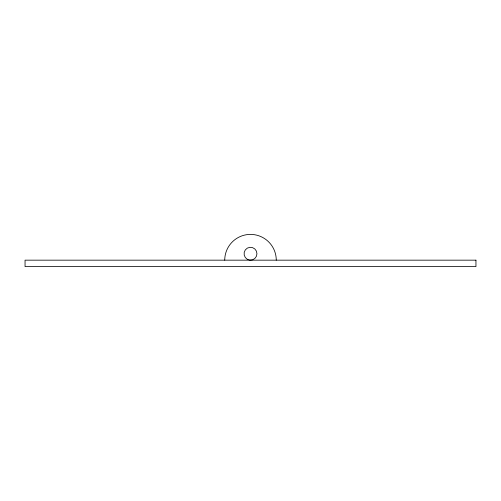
<?xml version="1.0" encoding="UTF-8"?>
<svg xmlns="http://www.w3.org/2000/svg" width="501" height="501" viewBox="0 0 501 501"><rect width="100%" height="100%" fill="white"/><g stroke="black" fill="none" stroke-linecap="round" stroke-linejoin="round"><path stroke-width="0.75" d="M224.736 260.163A25.764 25.764 0 0 1 250.5 234.399A25.764 25.764 0 0 1 276.264 260.163M475.95 260.163L25.05 260.163L25.05 266.601L475.95 266.601L475.95 260.163M247.281 259.299A6.444 6.444 0 0 0 256.944 253.719A6.444 6.444 0 0 0 247.281 248.145A6.444 6.444 0 0 0 247.281 259.299"/></g></svg>
